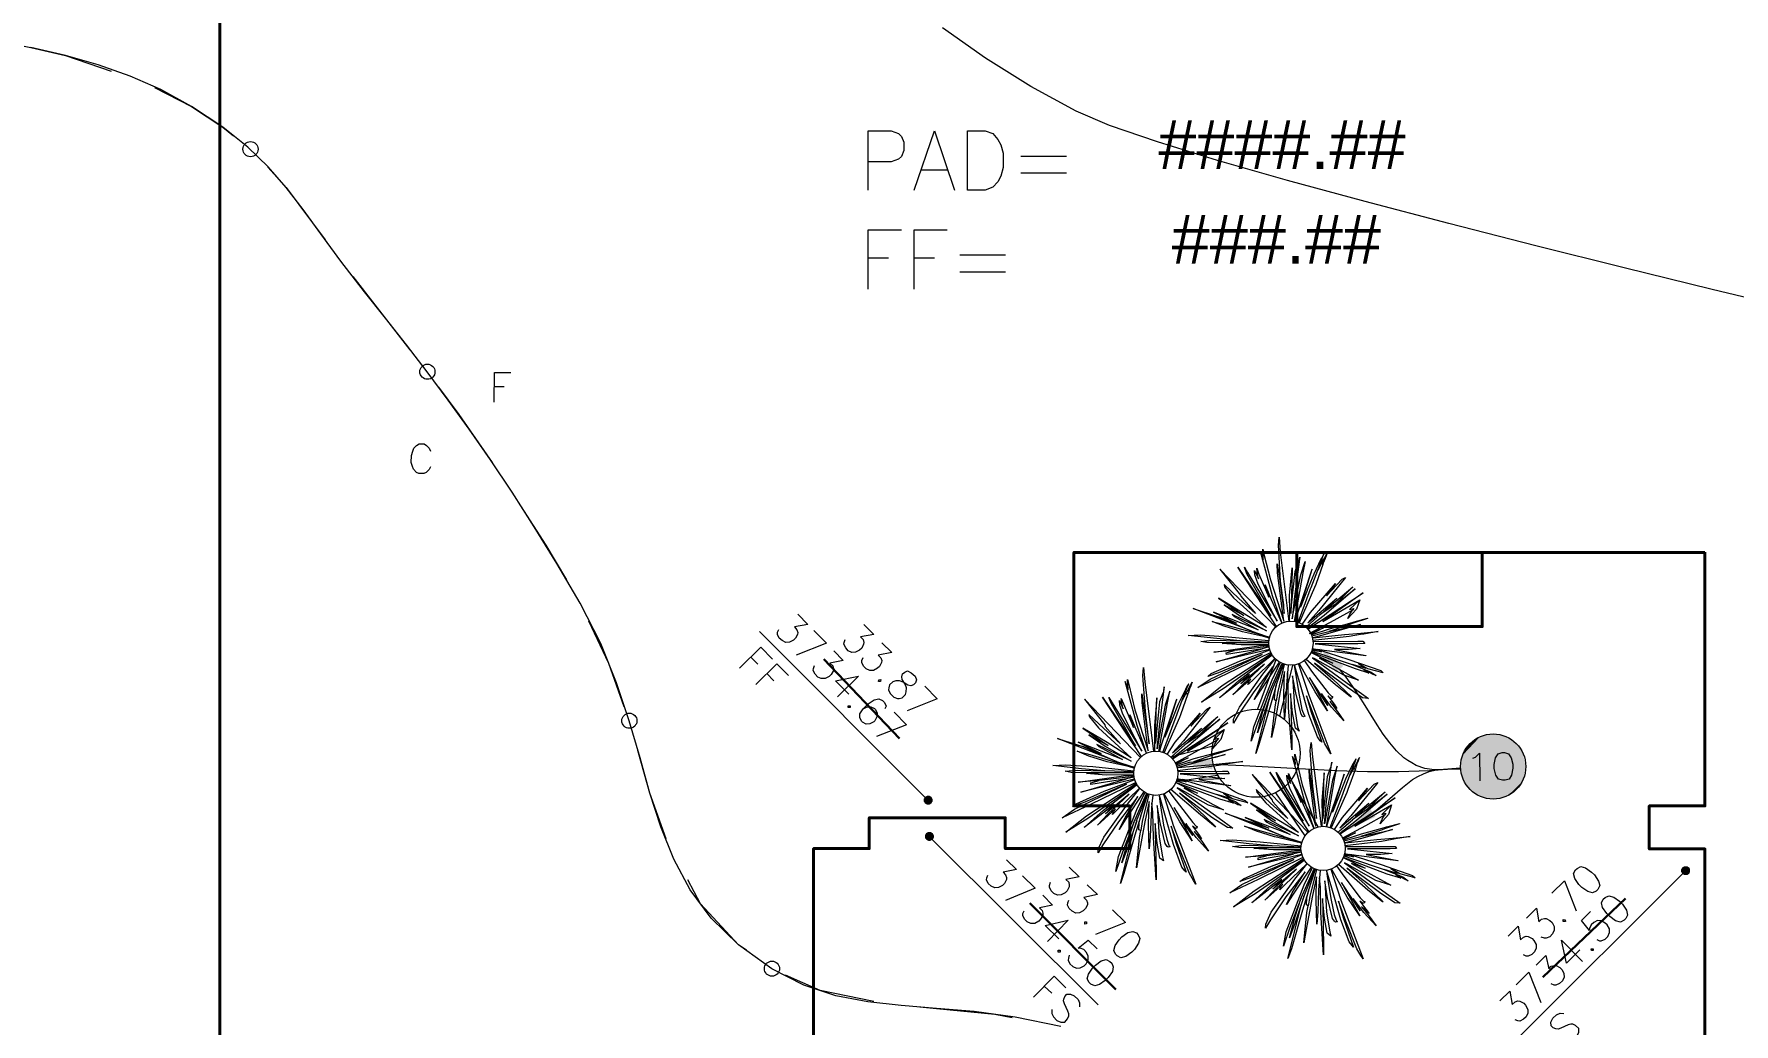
# Model space of a CAD drawing. Header units: millimetres. Extents: x -419 to 20046, y -14642 to 2638.
# Drawn here: x 5.226 to 9.807, y 13.44 to 16.109 of the extents above; entities that cross this region are included whole.
import ezdxf

# ---------------------------------------------------------------- set-up
doc = ezdxf.new("R2010")
doc.units = ezdxf.units.MM
for name, color, linetype in [('PDF11_----LN02', 7, 'Continuous'), ('PDF11_----LN03', 7, 'Continuous'), ('PDF11_----TX00', 7, 'Continuous'), ('PDF11_PRPN$PRPNBG', 7, 'Continuous'), ('PDF11_TEXT', 7, 'Continuous')]:
    doc.layers.add(name, color=color, linetype=linetype)
for name, color, linetype, true_color in [('PDF11_0', 7, 'Continuous', 0xb3b3b3), ('PDF11_EXTO$--C3-Surface-EXTO', 7, 'Continuous', 0xb3b3b3), ('PDF11_EXTO$EXLSTR', 7, 'Continuous', 0xb3b3b3)]:
    doc.layers.add(name, color=color, linetype=linetype, true_color=true_color)
doc.styles.add('PDF Arial', font='arial.ttf')

msp = doc.modelspace()

# ---------------------------------------------------------------- hatches: boundary and pattern name
at = {"layer": 'PDF11_0', "transparency": 33554559}
for points in [[(8.6899, 14.4553), (8.734, 14.387), (8.754, 14.4053)], [(8.3215, 14.1428), (8.4007, 14.1261), (8.4015, 14.1528)], [(7.6264, 14.052), (7.6231, 14.0461), (7.6356, 14.0428)], [(7.6356, 14.0428), (7.6231, 14.0461), (7.6231, 14.0403)], [(7.6356, 14.0428), (7.6231, 14.0403), (7.6264, 14.0345)], [(7.6356, 14.0428), (7.6323, 14.0553), (7.6264, 14.052)], [(7.6264, 14.0345), (7.6323, 14.0311), (7.6356, 14.0428)], [(7.6356, 14.0428), (7.6389, 14.0553), (7.6323, 14.0553)], [(7.6356, 14.0428), (7.6323, 14.0311), (7.6389, 14.0311)], [(7.6439, 14.052), (7.6389, 14.0553), (7.6356, 14.0428)], [(7.6356, 14.0428), (7.6473, 14.0461), (7.6439, 14.052)], [(7.6356, 14.0428), (7.6473, 14.0403), (7.6473, 14.0461)], [(7.6439, 14.0345), (7.6473, 14.0403), (7.6356, 14.0428)], [(7.6356, 14.0428), (7.6389, 14.0311), (7.6439, 14.0345)], [(8.7674, 13.9636), (8.8407, 13.9986), (8.8257, 14.0203)], [(7.6298, 13.9544), (7.6264, 13.9486), (7.6381, 13.9453)], [(7.6381, 13.9453), (7.6264, 13.9486), (7.6264, 13.9419)], [(7.6381, 13.9453), (7.6264, 13.9419), (7.6298, 13.9369)], [(7.6381, 13.9453), (7.6356, 13.9578), (7.6298, 13.9544)], [(7.6298, 13.9369), (7.6356, 13.9336), (7.6381, 13.9453)], [(7.6381, 13.9453), (7.6414, 13.9578), (7.6356, 13.9578)], [(7.6381, 13.9453), (7.6356, 13.9336), (7.6414, 13.9336)], [(7.6473, 13.9544), (7.6414, 13.9578), (7.6381, 13.9453)], [(7.6381, 13.9453), (7.6506, 13.9486), (7.6473, 13.9544)], [(7.6381, 13.9453), (7.6506, 13.9419), (7.6506, 13.9486)], [(7.6381, 13.9453), (7.6414, 13.9336), (7.6473, 13.9369)], [(7.6473, 13.9369), (7.6506, 13.9419), (7.6381, 13.9453)], [(9.6674, 13.8619), (9.6641, 13.8569), (9.6766, 13.8536)], [(9.6766, 13.8536), (9.6641, 13.8569), (9.6641, 13.8503)], [(9.6766, 13.8536), (9.6641, 13.8503), (9.6674, 13.8444)], [(9.6766, 13.8536), (9.6733, 13.8653), (9.6674, 13.8619)], [(9.6674, 13.8444), (9.6733, 13.8411), (9.6766, 13.8536)], [(9.6766, 13.8536), (9.6799, 13.8653), (9.6733, 13.8653)], [(9.6766, 13.8536), (9.6733, 13.8411), (9.6799, 13.8411)], [(9.6858, 13.8619), (9.6799, 13.8653), (9.6766, 13.8536)], [(9.6766, 13.8536), (9.6883, 13.8569), (9.6858, 13.8619)], [(9.6766, 13.8536), (9.6883, 13.8503), (9.6883, 13.8569)], [(9.6766, 13.8536), (9.6799, 13.8411), (9.6858, 13.8444)], [(9.6858, 13.8444), (9.6883, 13.8503), (9.6766, 13.8536)]]:
    msp.add_hatch(color=7, dxfattribs=at).paths.add_polyline_path(points)
at = {"layer": 'PDF11_0', "true_color": 0xffffff, "transparency": 33554559}
for points in [[(9.1424, 14.2203), (9.0691, 14.132), (9.1557, 14.222)], [(9.1557, 14.222), (9.0691, 14.132), (9.0716, 14.1128)], [(9.1424, 14.2203), (9.0699, 14.1461), (9.0691, 14.132)], [(9.1232, 14.2153), (9.0699, 14.1461), (9.1424, 14.2203)], [(9.1232, 14.2153), (9.0732, 14.162), (9.0699, 14.1461)], [(9.1557, 14.222), (9.0716, 14.1128), (9.1791, 14.2186)], [(9.1791, 14.2186), (9.0716, 14.1128), (9.0782, 14.0945)], [(9.1116, 14.2095), (9.0732, 14.162), (9.1232, 14.2153)], [(9.1116, 14.2095), (9.0799, 14.177), (9.0732, 14.162)], [(9.1791, 14.2186), (9.0782, 14.0945), (9.1991, 14.2111)], [(9.1991, 14.2111), (9.0782, 14.0945), (9.0857, 14.082)], [(9.1016, 14.202), (9.0799, 14.177), (9.1116, 14.2095)], [(9.1016, 14.202), (9.0907, 14.192), (9.0799, 14.177)], [(9.1991, 14.2111), (9.0857, 14.082), (9.2182, 14.197)], [(9.2182, 14.197), (9.0857, 14.082), (9.0991, 14.0678)], [(9.2182, 14.197), (9.0991, 14.0678), (9.2299, 14.1828)], [(9.2299, 14.1828), (9.0991, 14.0678), (9.1132, 14.0578)], [(9.2299, 14.1828), (9.1132, 14.0578), (9.2382, 14.167)], [(9.2382, 14.167), (9.1132, 14.0578), (9.1274, 14.0511)], [(9.2382, 14.167), (9.1274, 14.0511), (9.2449, 14.1353)], [(9.2449, 14.1353), (9.1274, 14.0511), (9.1466, 14.0461)], [(9.2449, 14.1353), (9.1466, 14.0461), (9.2407, 14.107)], [(9.2407, 14.107), (9.1466, 14.0461), (9.1674, 14.0461)], [(9.2407, 14.107), (9.1674, 14.0461), (9.2332, 14.0903)], [(9.2332, 14.0903), (9.1674, 14.0461), (9.1999, 14.057)], [(9.2332, 14.0903), (9.1999, 14.057), (9.2174, 14.0695)]]:
    msp.add_hatch(color=7, dxfattribs=at).paths.add_polyline_path(points)

# ---------------------------------------------------------------- linework, layer by layer
at = {"layer": 'PDF11_----LN02', "lineweight": 18}
for points in [[(5.1671, 16.0821), (5.2171, 16.0721), (5.3104, 16.0505), (5.4338, 16.0088)], [(5.5504, 15.9646), (5.6505, 15.9129), (5.7346, 15.8579), (5.763, 15.8338)], [(5.8555, 15.7496), (5.9055, 15.6946), (6.0105, 15.5537)], [(6.2397, 15.2571), (6.1447, 15.3787), (6.0863, 15.4546)], [(6.3155, 15.157), (6.3705, 15.0829), (6.4605, 14.9537)], [(6.5289, 14.8495), (6.6047, 14.7303), (6.6605, 14.637)], [(6.7197, 14.527), (6.7739, 14.4128), (6.8155, 14.2961)], [(6.9289, 13.9386), (6.8856, 14.062), (6.853, 14.177)], [(7.1456, 13.6386), (7.1239, 13.6536), (7.0222, 13.7636), (6.9872, 13.8286)], [(7.4889, 13.5002), (7.3439, 13.5302), (7.2506, 13.5719)], [(7.6131, 13.4861), (7.6573, 13.4819), (7.8148, 13.4661), (7.8615, 13.4577)]]:
    msp.add_lwpolyline(points, dxfattribs=at)
for centre in [(5.8092, 15.7983), (6.2859, 15.1983), (6.8301, 14.2574), (7.2143, 13.589)]:
    msp.add_circle(centre, 0.0204, dxfattribs=at)
at = {"layer": 'PDF11_----LN03', "lineweight": 30}
for points in [[(7.5581, 14.2095), (7.3539, 14.4237)], [(8.1407, 13.5327), (7.909, 13.7653)], [(9.5141, 13.7786), (9.2916, 13.5661)]]:
    msp.add_lwpolyline(points, dxfattribs=at)
at = {"layer": 'PDF11_----TX00', "lineweight": 20}
for points in [[(7.4739, 15.6879), (7.4739, 15.8479), (7.5356, 15.8479), (7.5556, 15.8404), (7.5631, 15.8321), (7.5698, 15.8171), (7.5698, 15.7946), (7.5631, 15.7788), (7.5556, 15.7713), (7.5356, 15.7638), (7.4739, 15.7638)], [(7.5973, 15.6879), (7.6523, 15.8479), (7.7064, 15.6879)], [(8.0081, 15.7788), (7.8848, 15.7788)], [(7.6864, 15.7413), (7.6173, 15.7413)], [(8.0081, 15.7338), (7.8848, 15.7338)], [(7.4739, 15.4212), (7.4739, 15.5812), (7.5631, 15.5812)], [(7.5973, 15.4212), (7.5973, 15.5812), (7.6864, 15.5812)], [(7.5281, 15.5046), (7.4739, 15.5046)], [(7.6523, 15.5046), (7.5973, 15.5046)], [(7.844, 15.5121), (7.7206, 15.5121)], [(7.844, 15.4671), (7.7206, 15.4671)], [(6.4655, 15.1162), (6.4664, 15.1962), (6.5105, 15.1962)], [(6.493, 15.1579), (6.4655, 15.1579)], [(6.2938, 14.942), (6.2905, 14.9345), (6.283, 14.927), (6.2763, 14.9237), (6.263, 14.9237), (6.2563, 14.927), (6.2488, 14.9354), (6.2455, 14.9429), (6.2422, 14.9537), (6.243, 14.9729), (6.2463, 14.9845), (6.2497, 14.992), (6.2563, 14.9995), (6.2638, 15.0037), (6.2772, 15.0037), (6.2838, 14.9995), (6.2905, 14.992), (6.2938, 14.9845)], [(7.2839, 14.5445), (7.3106, 14.517), (7.2747, 14.5103), (7.2814, 14.5028), (7.2839, 14.4953), (7.2831, 14.4903), (7.2781, 14.4803), (7.2722, 14.4745), (7.2614, 14.4695), (7.2514, 14.4687), (7.2414, 14.4737), (7.2339, 14.4803), (7.2297, 14.4903), (7.2297, 14.4962), (7.2331, 14.5037)], [(7.3273, 14.5003), (7.3614, 14.4662), (7.2797, 14.4345)], [(7.4623, 14.517), (7.4889, 14.4903), (7.4531, 14.4837), (7.4598, 14.4762), (7.4623, 14.4687), (7.4614, 14.4637), (7.4564, 14.4528), (7.4506, 14.4478), (7.4398, 14.442), (7.4298, 14.4412), (7.4198, 14.4462), (7.4131, 14.4537), (7.4081, 14.4637), (7.4089, 14.4687), (7.4114, 14.4762)], [(7.1272, 14.3995), (7.1839, 14.4553), (7.2156, 14.4237)], [(7.3806, 14.4462), (7.4064, 14.4195), (7.3706, 14.4128), (7.3781, 14.4053), (7.3798, 14.3978), (7.3798, 14.3928), (7.3739, 14.382), (7.3681, 14.377), (7.3581, 14.3711), (7.3473, 14.3711), (7.3381, 14.3753), (7.3306, 14.3828), (7.3256, 14.3928), (7.3264, 14.3978), (7.3289, 14.4062)], [(7.5106, 14.4678), (7.5373, 14.4412), (7.5006, 14.4345), (7.5081, 14.427), (7.5106, 14.4195), (7.5098, 14.4145), (7.5039, 14.4037), (7.4989, 14.3987), (7.4881, 14.3928), (7.4781, 14.3928), (7.4681, 14.397), (7.4606, 14.4045), (7.4564, 14.4145), (7.4564, 14.4195), (7.4598, 14.4278)], [(7.1764, 14.4095), (7.1572, 14.4287)], [(7.1706, 14.3553), (7.2272, 14.4112), (7.2589, 14.3795)], [(7.2197, 14.3653), (7.2006, 14.3845)], [(7.4214, 14.3286), (7.3856, 14.3653), (7.4473, 14.3778), (7.3906, 14.322)], [(7.6264, 14.3503), (7.6598, 14.3161), (7.5789, 14.2845)], [(7.4598, 14.2895), (7.4739, 14.3028), (7.4898, 14.3136), (7.5023, 14.3161), (7.5123, 14.312), (7.5173, 14.307), (7.5223, 14.297), (7.5189, 14.2895)], [(7.5439, 14.2803), (7.5773, 14.2461), (7.4964, 14.2145)], [(7.8465, 13.8828), (7.8731, 13.8561), (7.8373, 13.8494), (7.844, 13.8419), (7.8465, 13.8344), (7.8465, 13.8294), (7.8406, 13.8186), (7.8356, 13.8136), (7.8248, 13.8078), (7.8148, 13.8069), (7.8048, 13.8111), (7.7973, 13.8186), (7.7923, 13.8286), (7.7931, 13.8336), (7.7956, 13.8411)], [(7.8898, 13.8394), (7.924, 13.8061), (7.844, 13.7728)], [(8.0156, 13.8628), (8.0423, 13.8369), (8.0065, 13.8294), (8.014, 13.8219), (8.0156, 13.8144), (8.0156, 13.8094), (8.0098, 13.7986), (8.0048, 13.7936), (7.994, 13.7878), (7.984, 13.7869), (7.974, 13.7919), (7.9665, 13.7986), (7.9623, 13.8086), (7.9623, 13.8136), (7.9648, 13.8219)], [(8.064, 13.8153), (8.0915, 13.7886), (8.0548, 13.7811), (8.0623, 13.7736), (8.0648, 13.7661), (8.0648, 13.7611), (8.059, 13.7511), (8.0531, 13.7453), (8.0431, 13.7394), (8.0331, 13.7386), (8.0231, 13.7436), (8.0156, 13.7511), (8.0106, 13.7603), (8.0115, 13.7661), (8.014, 13.7736)], [(9.3157, 13.7928), (9.3499, 13.8261), (9.3816, 13.7453)], [(7.944, 13.7869), (7.9706, 13.7603), (7.9348, 13.7528), (7.9423, 13.7461), (7.944, 13.7386), (7.944, 13.7328), (7.9381, 13.7228), (7.9331, 13.7169), (7.9223, 13.7111), (7.9123, 13.7111), (7.9023, 13.7153), (7.8948, 13.7228), (7.8906, 13.7328), (7.8906, 13.7378), (7.894, 13.7453)], [(8.1323, 13.7478), (8.1673, 13.7136), (8.0865, 13.6811)], [(9.2474, 13.7253), (9.2741, 13.7519), (9.2807, 13.7153), (9.2882, 13.7228), (9.2957, 13.7244), (9.3007, 13.7244), (9.3107, 13.7186), (9.3166, 13.7136), (9.3224, 13.7028), (9.3224, 13.6928), (9.3174, 13.6828), (9.3107, 13.6753), (9.3007, 13.6711), (9.2957, 13.6711), (9.2874, 13.6744)], [(9.4366, 13.6678), (9.4441, 13.6644), (9.4491, 13.6644), (9.4591, 13.6686), (9.4666, 13.6761), (9.4708, 13.6861), (9.4708, 13.6961), (9.4649, 13.7069), (9.4599, 13.7119), (9.4491, 13.7178), (9.4391, 13.7186), (9.4291, 13.7136), (9.4216, 13.7069), (9.4174, 13.6969), (9.4174, 13.6919), (9.3958, 13.7186), (9.4199, 13.7428)], [(7.9873, 13.6694), (7.9506, 13.7053), (8.0123, 13.7194), (7.9565, 13.6619)], [(9.1982, 13.6769), (9.2249, 13.7036), (9.2316, 13.6669), (9.2391, 13.6744), (9.2466, 13.6769), (9.2516, 13.6761), (9.2624, 13.6703), (9.2674, 13.6653), (9.2732, 13.6544), (9.2732, 13.6444), (9.2691, 13.6344), (9.2616, 13.6269), (9.2516, 13.6228), (9.2466, 13.6228), (9.2391, 13.6261)], [(8.0156, 13.6253), (8.0131, 13.6169), (8.0123, 13.6119), (8.0173, 13.6019), (8.0248, 13.5953), (8.0348, 13.5903), (8.0448, 13.5911), (8.0556, 13.5969), (8.0606, 13.6019), (8.0665, 13.6128), (8.0665, 13.6228), (8.0623, 13.6328), (8.0548, 13.6403), (8.0448, 13.6444), (8.0398, 13.6444), (8.0665, 13.6661), (8.0906, 13.6428)], [(9.3916, 13.6394), (9.3549, 13.6036), (9.3416, 13.6661), (9.3983, 13.6086)], [(9.2732, 13.5986), (9.2999, 13.6244), (9.3074, 13.5886), (9.3141, 13.5961), (9.3216, 13.5978), (9.3274, 13.5978), (9.3374, 13.5919), (9.3432, 13.5861), (9.3482, 13.5761), (9.3491, 13.5661), (9.3441, 13.5561), (9.3366, 13.5486), (9.3266, 13.5444), (9.3216, 13.5444), (9.3141, 13.5478)], [(7.919, 13.5119), (7.9748, 13.5686), (8.0065, 13.5377)], [(9.2199, 13.5453), (9.2541, 13.5794), (9.2857, 13.4977)], [(7.9681, 13.5227), (7.9481, 13.5419)], [(7.9681, 13.4794), (7.9681, 13.4686), (7.9731, 13.4594), (7.9823, 13.4494), (7.9923, 13.4452), (8.0031, 13.4452), (8.0106, 13.4536), (8.014, 13.4619), (8.014, 13.4669), (8.0115, 13.4744), (8.0023, 13.4944), (7.9998, 13.5019), (8.0006, 13.5069), (8.0031, 13.5144), (8.009, 13.5202), (8.019, 13.5202), (8.029, 13.5161), (8.039, 13.5061), (8.0431, 13.4969), (8.0431, 13.4861)], [(9.1757, 13.5019), (9.2024, 13.5286), (9.2091, 13.4927), (9.2166, 13.4994), (9.2241, 13.5019), (9.2291, 13.5011), (9.2399, 13.4961), (9.2449, 13.4902), (9.2507, 13.4794), (9.2507, 13.4694), (9.2466, 13.4594), (9.2391, 13.4527), (9.2291, 13.4477), (9.2241, 13.4486), (9.2166, 13.4511)], [(9.3541, 13.3944), (9.3641, 13.3936), (9.3741, 13.3986), (9.3841, 13.4077), (9.3883, 13.4177), (9.3883, 13.4277), (9.3799, 13.4361), (9.3724, 13.4394), (9.3674, 13.4394), (9.3599, 13.4377), (9.3399, 13.4286), (9.3324, 13.4261), (9.3266, 13.4269), (9.3191, 13.4294), (9.3141, 13.4352), (9.3132, 13.4452), (9.3182, 13.4552), (9.3282, 13.4644), (9.3382, 13.4694), (9.3482, 13.4686)]]:
    msp.add_lwpolyline(points, dxfattribs=at)
for points in [[(7.7415, 15.8479), (7.789, 15.8479), (7.8098, 15.8404), (7.8231, 15.8246), (7.8306, 15.8096), (7.8373, 15.7871), (7.8373, 15.7488), (7.8306, 15.7254), (7.8231, 15.7104), (7.8098, 15.6954), (7.789, 15.6879), (7.7415, 15.6879)], [(7.5898, 14.387), (7.5998, 14.3778), (7.6039, 14.3678), (7.6014, 14.3595), (7.5956, 14.3545), (7.5881, 14.3511), (7.5806, 14.3536), (7.5681, 14.3611), (7.5581, 14.3653), (7.5481, 14.3653), (7.5398, 14.362), (7.5314, 14.3545), (7.5289, 14.3461), (7.5281, 14.3411), (7.5331, 14.3311), (7.5423, 14.3211), (7.5523, 14.317), (7.5573, 14.317), (7.5656, 14.3195), (7.5739, 14.3278), (7.5764, 14.3353), (7.5773, 14.3461), (7.5731, 14.3561), (7.5656, 14.3686), (7.5639, 14.3762), (7.5664, 14.3837), (7.5723, 14.3887), (7.5798, 14.392)], [(7.5073, 14.3686), (7.5064, 14.3628), (7.5014, 14.3628), (7.5023, 14.3678)], [(7.4248, 14.2978), (7.4248, 14.2928), (7.4198, 14.2928), (7.4198, 14.2978)], [(7.4706, 14.2945), (7.4806, 14.2953), (7.4906, 14.2903), (7.4931, 14.2878), (7.4981, 14.2778), (7.4973, 14.2678), (7.4914, 14.257), (7.4889, 14.2545), (7.4781, 14.2495), (7.4681, 14.2486), (7.4581, 14.2536), (7.4556, 14.2561), (7.4514, 14.2661), (7.4514, 14.2761), (7.4598, 14.2895)], [(9.3791, 13.8553), (9.3841, 13.8594), (9.3941, 13.8644), (9.4066, 13.8611), (9.4224, 13.8494), (9.4308, 13.8419), (9.4416, 13.8253), (9.4449, 13.8128), (9.4399, 13.8028), (9.4349, 13.7978), (9.4249, 13.7936), (9.4124, 13.7969), (9.3966, 13.8078), (9.3883, 13.8161), (9.3774, 13.8319), (9.3741, 13.8453)], [(9.4541, 13.7761), (9.4591, 13.7811), (9.4691, 13.7853), (9.4824, 13.7819), (9.4983, 13.7711), (9.5058, 13.7628), (9.5166, 13.7469), (9.5199, 13.7336), (9.5149, 13.7244), (9.5108, 13.7194), (9.5008, 13.7144), (9.4874, 13.7178), (9.4716, 13.7294), (9.4641, 13.7378), (9.4524, 13.7536), (9.4499, 13.7661)], [(8.0623, 13.7153), (8.0623, 13.7103), (8.0573, 13.7094), (8.0573, 13.7153)], [(9.3466, 13.7219), (9.3516, 13.7211), (9.3524, 13.7161), (9.3466, 13.7161)], [(8.1965, 13.6853), (8.2015, 13.6803), (8.2057, 13.6703), (8.2023, 13.6578), (8.1915, 13.6411), (8.184, 13.6336), (8.1682, 13.6219), (8.1548, 13.6186), (8.1448, 13.6236), (8.1398, 13.6278), (8.1357, 13.6378), (8.139, 13.6511), (8.1498, 13.6669), (8.1573, 13.6753), (8.1732, 13.6861), (8.1865, 13.6894)], [(7.9906, 13.6386), (7.9906, 13.6336), (7.9856, 13.6336), (7.9856, 13.6386)], [(8.1248, 13.6086), (8.1298, 13.6036), (8.134, 13.5936), (8.1315, 13.5811), (8.1206, 13.5653), (8.1123, 13.5569), (8.0965, 13.5461), (8.084, 13.5428), (8.074, 13.5469), (8.069, 13.5519), (8.064, 13.5619), (8.0673, 13.5744), (8.0781, 13.5903), (8.0865, 13.5986), (8.1015, 13.6103), (8.1148, 13.6136)], [(9.4216, 13.6428), (9.4274, 13.6428), (9.4274, 13.6378), (9.4224, 13.6378)]]:
    msp.add_lwpolyline(points, close=True, dxfattribs=at)
at = {"layer": 'PDF11_0', "lineweight": 18}
for points in [[(9.9766, 15.3654), (9.7474, 15.4204), (9.5108, 15.4787), (9.2724, 15.5379), (9.0382, 15.5979), (8.8124, 15.6571), (8.6032, 15.7138), (8.4148, 15.7679), (8.2532, 15.8179), (8.124, 15.8621), (8.034, 15.9004), (7.9115, 15.9671), (7.7898, 16.0438), (7.6739, 16.1255)], [(7.9923, 13.4327), (7.8698, 13.4586), (7.759, 13.4736), (7.6573, 13.4819), (7.5623, 13.4894), (7.4731, 13.4994), (7.3864, 13.5161), (7.3006, 13.5444), (7.2139, 13.5886), (7.1239, 13.6536), (7.0506, 13.7253), (6.9939, 13.8019), (6.9497, 13.8844), (6.9147, 13.9711), (6.8856, 14.062), (6.8589, 14.1578), (6.8297, 14.257), (6.7955, 14.3595), (6.753, 14.4653), (6.6972, 14.5745), (6.6347, 14.6812), (6.5739, 14.7803), (6.5147, 14.8737), (6.4563, 14.9612), (6.3988, 15.0437), (6.3422, 15.122), (6.2855, 15.1979), (6.2297, 15.2712), (6.173, 15.3429), (6.1163, 15.4137), (6.0522, 15.4962), (5.9988, 15.5696), (5.9513, 15.6354), (5.9055, 15.6946), (5.8571, 15.7504), (5.8021, 15.8038), (5.7346, 15.8579), (5.6505, 15.9129), (5.5679, 15.9588), (5.4846, 15.9954), (5.3988, 16.0254), (5.3104, 16.0505), (5.2171, 16.0721)]]:
    msp.add_lwpolyline(points, dxfattribs=at)
at = {"layer": 'PDF11_0', "color": 7, "lineweight": 20}
for points in [[(7.1806, 14.4978), (7.6356, 14.0428)], [(9.0691, 14.1295), (9.0132, 14.1253), (8.9991, 14.1253), (8.9857, 14.127), (8.9732, 14.1286), (8.9499, 14.137), (8.9382, 14.1436), (8.9274, 14.1503), (8.9174, 14.1578), (8.8974, 14.1761), (8.879, 14.1978), (8.8615, 14.2211), (8.8449, 14.2461), (8.8124, 14.2986), (8.7957, 14.3253), (8.779, 14.3503), (8.7615, 14.3745), (8.744, 14.3962)], [(9.1032, 14.1561), (9.1099, 14.1595), (9.1207, 14.1703), (9.1216, 14.0953)], [(9.0691, 14.1286), (8.9857, 14.1228), (8.9024, 14.1195), (8.819, 14.1195), (8.7357, 14.122), (8.5682, 14.1311), (8.4848, 14.1361), (8.4015, 14.1395)], [(8.8332, 14.0095), (8.8465, 14.0195), (8.8865, 14.0545), (8.9132, 14.077), (8.9265, 14.0886), (8.9407, 14.0986), (8.9549, 14.107), (8.9699, 14.1145), (8.9849, 14.1203), (9.0007, 14.1245), (9.0174, 14.1261), (9.0349, 14.127), (9.0691, 14.1278)], [(8.0931, 13.4911), (7.6381, 13.9453)], [(9.2216, 13.3986), (9.6766, 13.8536)]]:
    msp.add_lwpolyline(points, dxfattribs=at)
msp.add_lwpolyline([(9.1816, 14.172), (9.1882, 14.172), (9.1991, 14.1686), (9.2066, 14.1578), (9.2107, 14.1403), (9.2107, 14.1295), (9.2074, 14.1111), (9.2007, 14.1003), (9.1899, 14.097), (9.1824, 14.097), (9.1716, 14.1003), (9.1649, 14.1103), (9.1607, 14.1286), (9.1607, 14.1395), (9.1641, 14.157), (9.1707, 14.1678)], close=True, dxfattribs=at)
at = {"layer": 'PDF11_0', "color": 7, "lineweight": 0, "true_color": 0xffffff}
msp.add_lwpolyline([(9.2174, 14.0695), (9.1999, 14.057)], dxfattribs=at)
at = {"layer": 'PDF11_0', "color": 7, "lineweight": 20}
msp.add_circle((9.1578, 14.134), 0.0879, dxfattribs=at)
at = {"layer": 'PDF11_EXTO$--C3-Surface-EXTO', "lineweight": 18}
for points in [[(9.9766, 15.3654), (9.7474, 15.4204), (9.5108, 15.4787), (9.2724, 15.5379), (9.0382, 15.5979), (8.8124, 15.6571), (8.6032, 15.7138), (8.4148, 15.7679), (8.2532, 15.8179), (8.124, 15.8621), (8.034, 15.9004), (7.9115, 15.9671), (7.7898, 16.0438), (7.6739, 16.1255)], [(7.9923, 13.4327), (7.8698, 13.4586), (7.759, 13.4736), (7.6573, 13.4819), (7.5623, 13.4894), (7.4731, 13.4994), (7.3864, 13.5161), (7.3006, 13.5444), (7.2139, 13.5886), (7.1239, 13.6536), (7.0506, 13.7253), (6.9939, 13.8019), (6.9497, 13.8844), (6.9147, 13.9711), (6.8856, 14.062), (6.8589, 14.1578), (6.8297, 14.257), (6.7955, 14.3595), (6.753, 14.4653), (6.6972, 14.5745), (6.6347, 14.6812), (6.5739, 14.7803), (6.5147, 14.8737), (6.4563, 14.9612), (6.3988, 15.0437), (6.3422, 15.122), (6.2855, 15.1979), (6.2297, 15.2712), (6.173, 15.3429), (6.1163, 15.4137), (6.0522, 15.4962), (5.9988, 15.5696), (5.9513, 15.6354), (5.9055, 15.6946), (5.8571, 15.7504), (5.8021, 15.8038), (5.7346, 15.8579), (5.6505, 15.9129), (5.5679, 15.9588), (5.4846, 15.9954), (5.3988, 16.0254), (5.3104, 16.0505), (5.2171, 16.0721)]]:
    msp.add_lwpolyline(points, dxfattribs=at)
at = {"layer": 'PDF11_EXTO$EXLSTR', "lineweight": 18}
for points in [[(8.589, 14.5203), (8.584, 14.5345), (8.5632, 14.5945), (8.5307, 14.7137), (8.5382, 14.692), (8.5373, 14.7195), (8.5398, 14.7062), (8.5574, 14.637), (8.5932, 14.5262), (8.5765, 14.6562), (8.5757, 14.6803), (8.5799, 14.6545), (8.5949, 14.5462), (8.5932, 14.5703), (8.5849, 14.6337), (8.579, 14.7303), (8.5807, 14.752), (8.584, 14.712), (8.6074, 14.5253)], [(8.6324, 14.522), (8.6657, 14.6128), (8.6674, 14.617), (8.6849, 14.6637), (8.6965, 14.6928), (8.699, 14.7003), (8.7015, 14.707), (8.6974, 14.6995), (8.6932, 14.6928), (8.674, 14.6528), (8.6565, 14.6095), (8.6565, 14.6087), (8.6382, 14.5637), (8.6415, 14.5737), (8.6699, 14.6662), (8.6682, 14.6628), (8.6265, 14.537), (8.6232, 14.5245)], [(8.709, 14.7078), (8.7057, 14.7012), (8.7015, 14.6937), (8.6849, 14.6637)], [(8.7099, 14.7078), (8.7074, 14.702), (8.7099, 14.7078), (8.7107, 14.712), (8.7057, 14.7012)], [(8.7099, 14.7095), (8.7107, 14.712), (8.7107, 14.7095)], [(8.5724, 14.5095), (8.4215, 14.6662), (8.4765, 14.5962), (8.4773, 14.5928), (8.5173, 14.5462), (8.4723, 14.587), (8.4332, 14.6245), (8.434, 14.6187), (8.4582, 14.5887), (8.5465, 14.5087), (8.4823, 14.5487), (8.4173, 14.5878), (8.4857, 14.5412), (8.4607, 14.5545), (8.4332, 14.5695), (8.4765, 14.5395), (8.5465, 14.4995), (8.4807, 14.5312), (8.4548, 14.5437), (8.4598, 14.5387), (8.524, 14.5028), (8.404, 14.5503), (8.4665, 14.5203), (8.4173, 14.5378)], [(8.574, 14.5112), (8.4698, 14.6712), (8.559, 14.5403), (8.494, 14.6537), (8.4873, 14.6712), (8.4957, 14.657), (8.5757, 14.5262), (8.5574, 14.5603), (8.5248, 14.6253), (8.5157, 14.6503), (8.5148, 14.6628), (8.5257, 14.6403), (8.5223, 14.652), (8.5207, 14.6687), (8.5265, 14.6528), (8.5532, 14.5903), (8.5432, 14.6237), (8.5599, 14.5845), (8.5882, 14.5203)], [(8.609, 14.5253), (8.6099, 14.5537), (8.609, 14.5953), (8.6165, 14.6695), (8.6149, 14.6278), (8.6124, 14.5462), (8.614, 14.5687), (8.624, 14.6595), (8.6324, 14.6828), (8.6332, 14.6853), (8.634, 14.6862), (8.6365, 14.6987), (8.6349, 14.687), (8.6349, 14.6862), (8.6315, 14.6587), (8.6224, 14.592), (8.6165, 14.532), (8.6207, 14.5553), (8.639, 14.6503), (8.6507, 14.687), (8.6449, 14.6562), (8.6215, 14.5245)], [(8.7074, 14.702), (8.7049, 14.6945), (8.6999, 14.682), (8.6965, 14.6803), (8.6999, 14.6812), (8.6799, 14.6245), (8.6765, 14.617), (8.6349, 14.5212)], [(8.6432, 14.517), (8.6657, 14.5495), (8.7332, 14.6278), (8.7082, 14.5937), (8.7507, 14.6387), (8.7599, 14.6437), (8.6882, 14.5545), (8.6582, 14.5212), (8.7365, 14.5878), (8.7049, 14.5553), (8.7799, 14.6187), (8.7307, 14.5695), (8.7857, 14.6128), (8.7024, 14.5412), (8.6565, 14.5062)], [(8.6582, 14.5045), (8.8074, 14.602), (8.699, 14.5253), (8.7982, 14.5837), (8.7707, 14.557), (8.7824, 14.5603), (8.779, 14.5553)], [(8.7982, 14.5837), (8.789, 14.5578), (8.7665, 14.5328), (8.7715, 14.5445), (8.779, 14.5553), (8.7282, 14.5278), (8.6632, 14.4928), (8.7007, 14.5078), (8.6665, 14.4903)], [(8.7307, 14.5695), (8.6915, 14.5437)], [(8.5073, 14.4987), (8.349, 14.5603), (8.4173, 14.5378), (8.5073, 14.4987), (8.5457, 14.4853), (8.5557, 14.4828)], [(8.5549, 14.4803), (8.539, 14.4845), (8.4907, 14.4953), (8.4823, 14.497), (8.4332, 14.512), (8.4007, 14.5253), (8.4298, 14.5178), (8.499, 14.4987), (8.5457, 14.4853)], [(8.6532, 14.5095), (8.6565, 14.5128), (8.6915, 14.5437), (8.7007, 14.5512), (8.7049, 14.5553)], [(8.6674, 14.4887), (8.7165, 14.5053), (8.7715, 14.5203), (8.7832, 14.5237), (8.819, 14.5337), (8.819, 14.5328), (8.7807, 14.5203), (8.769, 14.5162), (8.7149, 14.4978), (8.7649, 14.5087), (8.774, 14.5112), (8.7999, 14.517), (8.7732, 14.5095), (8.764, 14.507), (8.7174, 14.4937), (8.6724, 14.4812), (8.7574, 14.4895), (8.7574, 14.4887), (8.7582, 14.4895), (8.8007, 14.4937), (8.8099, 14.4945), (8.8282, 14.4962), (8.8282, 14.4953), (8.829, 14.4962), (8.8482, 14.4978), (8.809, 14.4912), (8.7999, 14.4895), (8.7699, 14.4845), (8.6715, 14.4737)], [(8.5532, 14.4695), (8.4757, 14.4728), (8.4132, 14.4787), (8.3357, 14.487), (8.3682, 14.4887), (8.444, 14.4837), (8.5532, 14.4737)], [(8.669, 14.4862), (8.704, 14.4953), (8.7149, 14.4978)], [(8.6724, 14.4812), (8.6707, 14.4803)], [(8.5582, 14.4412), (8.4382, 14.3828), (8.3615, 14.347), (8.3948, 14.3695), (8.5348, 14.4362), (8.4173, 14.3862), (8.389, 14.377), (8.3982, 14.3845), (8.474, 14.4178), (8.5557, 14.4487)], [(8.5532, 14.467), (8.4615, 14.4678), (8.3857, 14.4687), (8.3698, 14.4712), (8.4007, 14.4745), (8.4757, 14.4728)], [(8.5615, 14.4353), (8.4298, 14.3436), (8.3715, 14.3078), (8.4273, 14.352), (8.5599, 14.4387)], [(8.5532, 14.4578), (8.4607, 14.447), (8.4048, 14.442), (8.5265, 14.4595), (8.5532, 14.4612)], [(8.5549, 14.4495), (8.4115, 14.4162), (8.5348, 14.4512)], [(8.569, 14.4253), (8.5107, 14.3678), (8.4998, 14.3578), (8.4965, 14.3553), (8.499, 14.362), (8.5048, 14.3695), (8.4565, 14.327), (8.4823, 14.3545), (8.5415, 14.4103), (8.4773, 14.357), (8.5015, 14.382), (8.4207, 14.3195), (8.4723, 14.3661), (8.5515, 14.427), (8.5615, 14.4345)], [(8.5532, 14.462), (8.479, 14.462), (8.4273, 14.4653), (8.4615, 14.4678)], [(8.554, 14.4562), (8.5348, 14.4512), (8.439, 14.4362), (8.4382, 14.4403), (8.4607, 14.447)], [(8.6674, 14.4412), (8.7257, 14.4128), (8.6899, 14.4262), (8.7674, 14.3828), (8.7949, 14.367), (8.7557, 14.3803), (8.6774, 14.4245), (8.6707, 14.427), (8.784, 14.3445), (8.8215, 14.3178), (8.8057, 14.3195), (8.7649, 14.347), (8.6765, 14.4128), (8.7257, 14.3695), (8.7757, 14.322), (8.7732, 14.322), (8.7332, 14.3545), (8.654, 14.4228)], [(8.6724, 14.4712), (8.7932, 14.472), (8.7974, 14.472), (8.8065, 14.472), (8.8115, 14.4653), (8.7932, 14.4645), (8.7907, 14.4645), (8.6782, 14.4645), (8.6982, 14.4628), (8.799, 14.452), (8.7682, 14.4495), (8.7299, 14.4495), (8.8149, 14.4337), (8.8149, 14.4328), (8.7024, 14.447), (8.6849, 14.4495), (8.769, 14.4228), (8.8549, 14.3928), (8.8615, 14.387), (8.8199, 14.397), (8.7949, 14.412), (8.8149, 14.3987), (8.8099, 14.4003), (8.7774, 14.4087), (8.8274, 14.3895), (8.8424, 14.3795), (8.834, 14.382), (8.809, 14.3953), (8.8224, 14.3853), (8.7865, 14.397), (8.6674, 14.442)], [(8.6699, 14.4503), (8.6949, 14.4428), (8.6682, 14.447)], [(8.669, 14.4453), (8.6899, 14.4387), (8.7774, 14.4087)], [(8.6707, 14.452), (8.6849, 14.4495)], [(8.224, 14.1703), (8.219, 14.1836), (8.1982, 14.2445), (8.1657, 14.3636), (8.174, 14.342), (8.1723, 14.3686), (8.1757, 14.3553), (8.1923, 14.287), (8.2282, 14.1761), (8.2115, 14.3061), (8.2107, 14.3303), (8.2148, 14.3036), (8.2307, 14.1953), (8.2282, 14.2195), (8.2207, 14.2828), (8.214, 14.3795), (8.2157, 14.4012), (8.219, 14.362), (8.2423, 14.1745)], [(8.5807, 14.4153), (8.5332, 14.3436), (8.514, 14.3145), (8.5307, 14.3461), (8.564, 14.4028), (8.5132, 14.3353), (8.4707, 14.2728), (8.4582, 14.2511), (8.4582, 14.262), (8.474, 14.2936), (8.5373, 14.3828), (8.5699, 14.4245)], [(8.5949, 14.4087), (8.5774, 14.3361), (8.5732, 14.3111), (8.5682, 14.3136), (8.569, 14.332), (8.5732, 14.352), (8.5574, 14.2995), (8.5273, 14.1961), (8.5182, 14.1695), (8.554, 14.3128), (8.5615, 14.3386), (8.5365, 14.2636), (8.5223, 14.2245), (8.5373, 14.282), (8.554, 14.3336), (8.5232, 14.2528), (8.5057, 14.202), (8.5132, 14.2411), (8.5624, 14.3678), (8.584, 14.4137)], [(8.5724, 14.422), (8.5223, 14.2886)], [(8.554, 14.3336), (8.5882, 14.4112)], [(8.6215, 14.407), (8.624, 14.3903), (8.6349, 14.3261), (8.6424, 14.2878), (8.6482, 14.272), (8.6507, 14.2695), (8.6515, 14.2695), (8.6465, 14.2678), (8.6432, 14.2695), (8.639, 14.2778), (8.6257, 14.3328), (8.6174, 14.3787), (8.6224, 14.2936), (8.6307, 14.2411), (8.6349, 14.2295), (8.6249, 14.2378), (8.6174, 14.2786), (8.6115, 14.3311), (8.6124, 14.3053), (8.6149, 14.2028), (8.6149, 14.1786), (8.6065, 14.2928), (8.6057, 14.362), (8.6032, 14.3862), (8.6007, 14.3536), (8.5982, 14.2961), (8.5957, 14.2628), (8.594, 14.327), (8.5957, 14.3903), (8.584, 14.3353), (8.5682, 14.2478), (8.5607, 14.212), (8.5699, 14.2936), (8.5732, 14.3111)], [(8.5615, 14.3378), (8.5915, 14.4103)], [(8.5732, 14.352), (8.5924, 14.4095)], [(8.5824, 14.2695), (8.6182, 14.4062)], [(8.6057, 14.4062), (8.6032, 14.3862)], [(8.6332, 14.4095), (8.6607, 14.3261), (8.7207, 14.1678), (8.7149, 14.177), (8.704, 14.1953), (8.6749, 14.2695), (8.6549, 14.3245), (8.6674, 14.2803), (8.6957, 14.1995), (8.6915, 14.2036), (8.684, 14.2136), (8.6607, 14.2745), (8.6365, 14.3595), (8.6224, 14.407)], [(8.649, 14.4187), (8.6682, 14.3912), (8.7132, 14.3328), (8.7224, 14.3236), (8.7249, 14.3228), (8.7249, 14.3211), (8.7224, 14.3178), (8.7199, 14.3178), (8.7124, 14.3245), (8.729, 14.302), (8.7365, 14.2903), (8.7174, 14.3095), (8.7374, 14.2828), (8.7557, 14.257), (8.7224, 14.2936), (8.6949, 14.3311), (8.7124, 14.2986), (8.6624, 14.3736), (8.6824, 14.3378), (8.7115, 14.2845), (8.6782, 14.3353), (8.6357, 14.4112)], [(8.2565, 14.1745), (8.2798, 14.3053), (8.2865, 14.337), (8.274, 14.2995), (8.2557, 14.2045), (8.2523, 14.182), (8.2582, 14.2411), (8.2665, 14.3078), (8.2707, 14.3353), (8.2707, 14.3361), (8.2715, 14.3486), (8.269, 14.3361), (8.269, 14.3353), (8.2673, 14.332), (8.259, 14.3086), (8.2498, 14.2186), (8.2482, 14.1961), (8.2498, 14.2778), (8.2515, 14.3195), (8.2448, 14.2445), (8.2448, 14.1753)], [(8.2673, 14.172), (8.3007, 14.262), (8.3023, 14.2661), (8.3198, 14.3128), (8.3315, 14.3428), (8.334, 14.3495), (8.3373, 14.3561), (8.3365, 14.3561), (8.3323, 14.3495), (8.3282, 14.342), (8.309, 14.302), (8.2915, 14.2586), (8.2732, 14.2128), (8.2765, 14.2228), (8.3057, 14.3153), (8.3032, 14.3128), (8.2615, 14.1861), (8.2582, 14.1745)], [(8.3432, 14.3511), (8.3398, 14.3436), (8.3357, 14.3311), (8.3315, 14.3303), (8.3348, 14.3303), (8.3148, 14.2736), (8.3123, 14.2661), (8.2707, 14.1703)], [(8.344, 14.357), (8.3407, 14.3511), (8.3365, 14.3436), (8.3198, 14.3128)], [(8.3448, 14.357), (8.3432, 14.3511), (8.3448, 14.357), (8.3465, 14.3611), (8.3407, 14.3511)], [(8.3448, 14.3595), (8.3465, 14.3611), (8.3457, 14.3595)], [(8.2073, 14.1586), (8.0565, 14.3153), (8.1115, 14.2461), (8.1123, 14.242), (8.1532, 14.1953), (8.1073, 14.237), (8.0681, 14.2745), (8.0698, 14.2678), (8.094, 14.2386), (8.1823, 14.1578), (8.1173, 14.1986), (8.0523, 14.2378), (8.1206, 14.1903), (8.0956, 14.2036), (8.0681, 14.2195), (8.1123, 14.1886), (8.1823, 14.1486), (8.1156, 14.1811), (8.0898, 14.1936), (8.0948, 14.1878), (8.159, 14.1528), (8.039, 14.1995), (8.1015, 14.1695), (8.0523, 14.1878)], [(8.2098, 14.1611), (8.1048, 14.3211), (8.194, 14.1895), (8.129, 14.3028), (8.1223, 14.3203), (8.1307, 14.3061), (8.2107, 14.1753), (8.1932, 14.2095), (8.1598, 14.2753), (8.1515, 14.2995), (8.1507, 14.312), (8.1607, 14.2895), (8.1582, 14.3011), (8.1557, 14.3178), (8.1615, 14.3028), (8.1882, 14.2395), (8.1782, 14.2736), (8.1948, 14.2345), (8.2232, 14.1695)], [(8.279, 14.1661), (8.3007, 14.1995), (8.3682, 14.2778), (8.3432, 14.2428), (8.3857, 14.2886), (8.3948, 14.2936), (8.3232, 14.2036), (8.2932, 14.1711), (8.3715, 14.2378), (8.3398, 14.2045), (8.4157, 14.2686), (8.3657, 14.2186), (8.4215, 14.262), (8.3373, 14.1903), (8.2923, 14.1553)], [(8.2932, 14.1545), (8.4423, 14.252), (8.334, 14.1753), (8.4332, 14.2336), (8.4057, 14.207), (8.4173, 14.2103), (8.414, 14.2053)], [(8.1423, 14.1478), (7.984, 14.2095), (8.0523, 14.1878), (8.1423, 14.1478), (8.1815, 14.1353), (8.1907, 14.1328)], [(8.289, 14.1586), (8.2923, 14.162), (8.3265, 14.1928), (8.3365, 14.2011), (8.3398, 14.2045)], [(8.4332, 14.2336), (8.424, 14.207), (8.4015, 14.182), (8.4073, 14.1945), (8.414, 14.2053), (8.3632, 14.177), (8.3007, 14.1428), (8.3357, 14.1578), (8.3023, 14.1403)], [(8.3657, 14.2186), (8.3265, 14.1928)], [(8.1898, 14.1295), (8.1748, 14.1336), (8.1257, 14.1445), (8.1173, 14.147), (8.0681, 14.162), (8.0365, 14.1753), (8.0648, 14.1678), (8.1348, 14.1478), (8.1815, 14.1353)], [(8.3998, 14.1878), (8.2882, 14.1595)], [(8.3032, 14.1386), (8.3523, 14.1553), (8.4065, 14.1703), (8.419, 14.1736), (8.454, 14.1828), (8.454, 14.182), (8.4165, 14.1695), (8.404, 14.1653), (8.3498, 14.147), (8.4007, 14.1578), (8.4098, 14.1603), (8.4357, 14.1661), (8.4082, 14.1586), (8.3998, 14.1561), (8.3523, 14.1428), (8.3082, 14.1311), (8.3923, 14.1386), (8.3923, 14.1378), (8.3932, 14.1386), (8.4365, 14.1428), (8.4457, 14.1436), (8.464, 14.1461), (8.4832, 14.1478), (8.444, 14.1411), (8.4348, 14.1395), (8.4057, 14.1345), (8.3073, 14.1228)], [(8.6749, 13.9678), (8.6699, 13.9811), (8.649, 14.042), (8.6174, 14.1611), (8.6249, 14.1395), (8.6232, 14.167), (8.6265, 14.1536), (8.6432, 14.0845), (8.6799, 13.9736), (8.6632, 14.1036), (8.6615, 14.1278), (8.6657, 14.1011), (8.6815, 13.9936), (8.6799, 14.017), (8.6715, 14.0803), (8.6649, 14.177), (8.6674, 14.1986), (8.6707, 14.1595), (8.694, 13.9728)], [(8.7957, 14.1545), (8.794, 14.1495), (8.7957, 14.1545), (8.7974, 14.1586), (8.7924, 14.1486)], [(8.1882, 14.1195), (8.1115, 14.1228), (8.0481, 14.1278), (7.9715, 14.137), (8.004, 14.1386), (8.079, 14.1336), (8.189, 14.1228)], [(8.1882, 14.117), (8.0965, 14.117), (8.0206, 14.1178), (8.0048, 14.1211), (8.0365, 14.1245), (8.1115, 14.1228)], [(8.189, 14.107), (8.0956, 14.0961), (8.0398, 14.092), (8.1615, 14.1086), (8.1882, 14.1111)], [(8.1882, 14.112), (8.1148, 14.1111), (8.0623, 14.1153), (8.0965, 14.117)], [(8.3073, 14.1203), (8.4282, 14.1211), (8.4323, 14.1211), (8.4423, 14.1211), (8.4465, 14.1145), (8.4282, 14.1145), (8.4257, 14.1145), (8.314, 14.1145), (8.3332, 14.1128), (8.4348, 14.102), (8.404, 14.0995), (8.3648, 14.0986), (8.4498, 14.0828), (8.4507, 14.082), (8.3373, 14.0961), (8.3198, 14.0986), (8.404, 14.0728), (8.4898, 14.042), (8.4965, 14.0361), (8.4557, 14.047), (8.4307, 14.062), (8.4498, 14.0486), (8.4448, 14.0495), (8.4132, 14.0586), (8.4632, 14.0395), (8.4782, 14.0286), (8.4698, 14.0311), (8.4448, 14.0453), (8.4582, 14.0353), (8.4215, 14.0461), (8.3023, 14.0911), (8.3607, 14.062), (8.3248, 14.0753), (8.4032, 14.032), (8.4307, 14.017), (8.3907, 14.0295), (8.3123, 14.0736), (8.3065, 14.0761), (8.419, 13.9945), (8.4565, 13.9678), (8.4415, 13.9695), (8.3998, 13.997), (8.3123, 14.062), (8.3607, 14.0186), (8.4107, 13.9711), (8.409, 13.9711), (8.369, 14.0036), (8.289, 14.072)], [(8.3032, 14.0936), (8.414, 14.1111)], [(8.304, 14.1353), (8.339, 14.1453), (8.3498, 14.147)], [(8.3082, 14.1311), (8.3057, 14.1303)], [(8.6582, 13.9569), (8.5082, 14.1128), (8.5624, 14.0436), (8.5632, 14.0395), (8.604, 13.9936), (8.559, 14.0345), (8.519, 14.072), (8.5207, 14.0653), (8.5449, 14.0361), (8.6332, 13.9561), (8.5682, 13.9961), (8.504, 14.0353), (8.5715, 13.9878), (8.5474, 14.0011), (8.5198, 14.017), (8.5632, 13.987), (8.6332, 13.9469), (8.5665, 13.9786), (8.5407, 13.9911), (8.5457, 13.9853), (8.6107, 13.9503), (8.4898, 13.997), (8.5532, 13.9678), (8.5032, 13.9853)], [(8.6607, 13.9586), (8.5557, 14.1186), (8.6457, 13.987), (8.5799, 14.1003), (8.5732, 14.1178), (8.5815, 14.1036), (8.6615, 13.9728), (8.644, 14.007), (8.6107, 14.0728), (8.6024, 14.0978), (8.6015, 14.1103), (8.6115, 14.0878), (8.609, 14.0995), (8.6065, 14.1153), (8.6124, 14.1003), (8.6399, 14.037), (8.6299, 14.0711), (8.6457, 14.032), (8.674, 13.967)], [(8.7082, 13.972), (8.7307, 14.1036), (8.7374, 14.1345), (8.7249, 14.097), (8.7074, 14.0028), (8.7032, 13.9795), (8.709, 14.0395), (8.7174, 14.1053), (8.7215, 14.1328), (8.7215, 14.1336), (8.7232, 14.1461), (8.7199, 14.1336), (8.7199, 14.1328), (8.7182, 14.1295), (8.7107, 14.1061), (8.7007, 14.0161), (8.699, 13.9936), (8.7015, 14.0753), (8.7024, 14.117), (8.6957, 14.0428), (8.6965, 14.0003), (8.6957, 13.9728)], [(8.7182, 13.9695), (8.7524, 14.0595), (8.754, 14.0645), (8.7715, 14.1103), (8.7832, 14.1403), (8.7857, 14.147), (8.7882, 14.1536), (8.7874, 14.1536), (8.7832, 14.147), (8.779, 14.1395), (8.7599, 14.1003), (8.7424, 14.0561), (8.7249, 14.0111), (8.7274, 14.0211), (8.7565, 14.1136), (8.7549, 14.1103), (8.7124, 13.9845), (8.709, 13.972)], [(8.794, 14.1495), (8.7907, 14.1411), (8.7865, 14.1286), (8.7824, 14.1278), (8.7865, 14.1278), (8.7657, 14.072), (8.7632, 14.0636), (8.7215, 13.9686)], [(8.7949, 14.1545), (8.7924, 14.1486), (8.7882, 14.1411), (8.7715, 14.1103)], [(8.1932, 14.0903), (8.0731, 14.032), (7.9965, 13.9961), (8.0298, 14.0186), (8.1698, 14.0861), (8.0531, 14.0361), (8.024, 14.0261), (8.034, 14.0336), (8.1098, 14.0678), (8.1907, 14.0978)], [(8.204, 14.0745), (8.1457, 14.0178), (8.1357, 14.0078), (8.1315, 14.0045), (8.1348, 14.012), (8.1398, 14.0195), (8.0915, 13.9761), (8.1181, 14.0045), (8.1765, 14.0595), (8.1131, 14.0061), (8.1365, 14.032), (8.0556, 13.9695), (8.1081, 14.0161), (8.1865, 14.0761), (8.1965, 14.0845), (8.0656, 13.9936), (8.0065, 13.9569), (8.0623, 14.0011), (8.1948, 14.0878)], [(8.1907, 14.0995), (8.0465, 14.0653), (8.1698, 14.1011)], [(8.189, 14.1053), (8.1698, 14.1011), (8.074, 14.0853), (8.074, 14.0903), (8.0956, 14.0961)], [(8.2157, 14.0653), (8.1682, 13.9928), (8.1498, 13.9645), (8.1657, 13.9961), (8.1998, 14.0528), (8.1482, 13.9853), (8.1056, 13.9228), (8.0931, 13.9011), (8.0931, 13.9111), (8.109, 13.9436), (8.1723, 14.0328), (8.2048, 14.0736)], [(8.284, 14.0678), (8.3032, 14.0411), (8.3482, 13.9828), (8.3573, 13.9736), (8.3607, 13.972), (8.3598, 13.9711), (8.3573, 13.967), (8.3548, 13.9678), (8.3473, 13.9736), (8.364, 13.9519), (8.3715, 13.9394), (8.3523, 13.9586), (8.3723, 13.9328), (8.3907, 13.9061), (8.3573, 13.9428), (8.3298, 13.9803), (8.3482, 13.9478), (8.329, 13.9753), (8.2982, 14.0236), (8.3182, 13.9878), (8.3465, 13.9336), (8.3132, 13.9845), (8.2715, 14.0603)], [(8.3057, 14.0995), (8.3307, 14.0928), (8.3032, 14.0961)], [(8.304, 14.0953), (8.3248, 14.0886), (8.4132, 14.0586)], [(8.3057, 14.102), (8.3198, 14.0986)], [(8.6865, 13.9711), (8.6132, 14.0978)], [(8.7299, 13.9645), (8.7515, 13.997), (8.819, 14.0753), (8.7949, 14.0411), (8.8374, 14.0861), (8.8465, 14.0911), (8.774, 14.0011), (8.7449, 13.9686), (8.8224, 14.0353), (8.7907, 14.0028), (8.8665, 14.0661), (8.8165, 14.017), (8.8724, 14.0595), (8.789, 13.9886), (8.7432, 13.9528)], [(8.2298, 14.0586), (8.2123, 13.9861), (8.2082, 13.9611), (8.2032, 13.9636), (8.204, 13.982), (8.2082, 14.0011), (8.1923, 13.9486), (8.1623, 13.8453), (8.1532, 13.8186), (8.1898, 13.962), (8.1973, 13.9878), (8.1723, 13.9136), (8.1573, 13.8744), (8.1732, 13.9319), (8.1898, 13.9828), (8.159, 13.9028), (8.1407, 13.8511), (8.1482, 13.8911), (8.1973, 14.0178), (8.219, 14.0628)], [(8.1898, 13.9828), (8.224, 14.0603)], [(8.1965, 13.9878), (8.2265, 14.0595)], [(8.2573, 14.0561), (8.2598, 14.0395), (8.2698, 13.9761), (8.2782, 13.9378), (8.284, 13.9219), (8.2857, 13.9186), (8.2873, 13.9186), (8.2815, 13.9169), (8.279, 13.9186), (8.274, 13.9269), (8.2607, 13.9828), (8.2523, 14.0286), (8.2573, 13.9436), (8.2665, 13.8903), (8.2698, 13.8794), (8.2598, 13.8869), (8.2523, 13.9278), (8.2465, 13.9803), (8.2473, 13.9553), (8.2498, 13.8528), (8.2498, 13.8286), (8.2423, 13.9419), (8.2407, 14.0111), (8.2382, 14.0353), (8.2365, 14.0036), (8.2332, 13.9453), (8.2307, 13.9119), (8.229, 13.977), (8.2307, 14.0395), (8.219, 13.9845), (8.2032, 13.8969), (8.1965, 13.8611), (8.2048, 13.9428), (8.2082, 13.9611)], [(8.2082, 14.0011), (8.2273, 14.0595)], [(8.2407, 14.0561), (8.2382, 14.0353)], [(8.269, 14.0595), (8.2957, 13.9761), (8.3565, 13.8169), (8.3498, 13.8269), (8.339, 13.8453), (8.3098, 13.9194), (8.2898, 13.9736), (8.3023, 13.9294), (8.3307, 13.8494), (8.3265, 13.8528), (8.319, 13.8628), (8.2965, 13.9236), (8.2723, 14.0086), (8.2582, 14.0561)], [(8.5715, 14.0628), (8.6499, 13.9469)], [(8.744, 13.9519), (8.8932, 14.0495), (8.7849, 13.9728), (8.884, 14.0311), (8.8574, 14.0045), (8.8682, 14.0078), (8.8649, 14.0028)], [(8.884, 14.0311), (8.8757, 14.0045), (8.8532, 13.9795), (8.8582, 13.992), (8.8649, 14.0028), (8.814, 13.9745), (8.7515, 13.9411)], [(8.594, 13.9453), (8.4357, 14.0078), (8.5032, 13.9853), (8.594, 13.9453), (8.6324, 13.9328), (8.6415, 13.9303)], [(8.6415, 13.9278), (8.6257, 13.9311), (8.5774, 13.9428), (8.5682, 13.9444), (8.5198, 13.9595), (8.4873, 13.9728), (8.5157, 13.9653), (8.5857, 13.9453), (8.6324, 13.9328)], [(8.7399, 13.9569), (8.7432, 13.9603), (8.7782, 13.9903), (8.7874, 13.9986), (8.7907, 14.0028)], [(8.754, 13.9361), (8.8032, 13.9528), (8.8582, 13.9678), (8.8699, 13.9711), (8.9057, 13.9803), (8.9049, 13.9795), (8.8674, 13.967), (8.8557, 13.9628), (8.8007, 13.9453), (8.8515, 13.9561), (8.8607, 13.9578), (8.8865, 13.9645), (8.8599, 13.9561), (8.8507, 13.9536), (8.8032, 13.9403), (8.759, 13.9286), (8.844, 13.9369), (8.8874, 13.9411), (8.8965, 13.9419), (8.9149, 13.9436), (8.934, 13.9453), (8.8949, 13.9386), (8.8857, 13.9369), (8.8565, 13.9319), (8.7582, 13.9203)], [(8.8165, 14.017), (8.7782, 13.9903)], [(8.6399, 13.9169), (8.5624, 13.9203), (8.4998, 13.9253), (8.4223, 13.9344), (8.4548, 13.9361), (8.5298, 13.9311), (8.6399, 13.9203)], [(8.7515, 13.9403), (8.7865, 13.9553), (8.7532, 13.9378)], [(8.7549, 13.9336), (8.7899, 13.9428), (8.8007, 13.9453)], [(8.759, 13.9286), (8.7565, 13.9278)], [(8.6449, 13.8886), (8.5248, 13.8294), (8.4482, 13.7936), (8.4807, 13.8161), (8.6207, 13.8836), (8.504, 13.8336), (8.4748, 13.8244), (8.4848, 13.8311), (8.5607, 13.8653), (8.6415, 13.8961)], [(8.639, 13.9144), (8.5474, 13.9144), (8.4723, 13.9153), (8.4557, 13.9186), (8.4873, 13.9219), (8.5624, 13.9203)], [(8.6474, 13.8819), (8.5165, 13.7911), (8.4582, 13.7553), (8.514, 13.7986), (8.6457, 13.8853)], [(8.6399, 13.9044), (8.5465, 13.8936), (8.4907, 13.8894), (8.6132, 13.9061), (8.6399, 13.9086)], [(8.6415, 13.8969), (8.4982, 13.8628), (8.6207, 13.8986)], [(8.6557, 13.8719), (8.5965, 13.8153), (8.5832, 13.8019), (8.5857, 13.8094), (8.5907, 13.8169), (8.5424, 13.7736), (8.569, 13.8019), (8.6274, 13.8569), (8.564, 13.8036), (8.5882, 13.8294), (8.5073, 13.7669), (8.559, 13.8136), (8.6374, 13.8736), (8.6482, 13.8819)], [(8.639, 13.9094), (8.5657, 13.9094), (8.5132, 13.9128), (8.5474, 13.9144)], [(8.6399, 13.9028), (8.6207, 13.8986), (8.5248, 13.8828), (8.5248, 13.8878), (8.5465, 13.8936)], [(8.7532, 13.8886), (8.8124, 13.8603), (8.7757, 13.8728), (8.854, 13.8294), (8.8815, 13.8144), (8.8415, 13.8269), (8.764, 13.8711), (8.7574, 13.8744), (8.8699, 13.7919), (8.9074, 13.7653), (8.8924, 13.7669), (8.8515, 13.7944), (8.7632, 13.8603), (8.8124, 13.8161), (8.8615, 13.7694), (8.8599, 13.7694), (8.8199, 13.8011), (8.7407, 13.8703)], [(8.7582, 13.9186), (8.879, 13.9186), (8.884, 13.9186), (8.8932, 13.9186), (8.8974, 13.9128), (8.8799, 13.9119), (8.8774, 13.9119), (8.7649, 13.9119), (8.784, 13.9103), (8.8857, 13.8994), (8.8549, 13.8969), (8.8157, 13.8969), (8.9007, 13.8803), (8.9015, 13.8794), (8.7882, 13.8944), (8.7715, 13.8969), (8.8557, 13.8703), (8.9407, 13.8403), (8.9474, 13.8336), (8.9065, 13.8444), (8.8815, 13.8594), (8.9015, 13.8461), (8.8965, 13.8469), (8.864, 13.8561), (8.914, 13.8369), (8.929, 13.8261), (8.9207, 13.8294), (8.8957, 13.8428), (8.909, 13.8328), (8.8724, 13.8436), (8.754, 13.8886)], [(8.7565, 13.8978), (8.7815, 13.8903), (8.7549, 13.8944)], [(8.7549, 13.8928), (8.7757, 13.8861), (8.864, 13.8561)], [(8.7574, 13.8994), (8.7715, 13.8969)], [(8.6674, 13.8628), (8.619, 13.7903), (8.6007, 13.7619), (8.6165, 13.7936), (8.6507, 13.8503), (8.599, 13.7828), (8.5574, 13.7203), (8.544, 13.6986), (8.5449, 13.7094), (8.5599, 13.7411), (8.6232, 13.8303), (8.6557, 13.8711)], [(8.6815, 13.8561), (8.664, 13.7836), (8.659, 13.7586), (8.6549, 13.7611), (8.6557, 13.7794), (8.6599, 13.7986), (8.644, 13.7469), (8.614, 13.6428), (8.604, 13.6161), (8.6407, 13.7594), (8.6482, 13.7861), (8.6232, 13.7111), (8.609, 13.6719), (8.624, 13.7294), (8.6407, 13.7803), (8.6099, 13.7003), (8.5924, 13.6494), (8.5999, 13.6886), (8.6482, 13.8153), (8.6699, 13.8603)], [(8.6407, 13.7803), (8.6749, 13.8586)], [(8.7082, 13.8536), (8.7107, 13.8378), (8.7215, 13.7736), (8.729, 13.7353), (8.7349, 13.7194), (8.7365, 13.7161), (8.7382, 13.7161), (8.7324, 13.7144), (8.7299, 13.7169), (8.7249, 13.7244), (8.7115, 13.7803), (8.704, 13.8261), (8.709, 13.7411), (8.7174, 13.6886), (8.7207, 13.6769), (8.7107, 13.6844), (8.7032, 13.7253), (8.6982, 13.7778), (8.699, 13.7528), (8.7007, 13.6503), (8.7007, 13.6261), (8.6932, 13.7403), (8.6924, 13.8086), (8.6899, 13.8336), (8.6874, 13.8011), (8.6849, 13.7428), (8.6824, 13.7094), (8.6807, 13.7744), (8.6815, 13.8369), (8.6699, 13.7819), (8.654, 13.6944), (8.6474, 13.6586), (8.6557, 13.7403), (8.659, 13.7586)], [(8.6482, 13.7853), (8.6774, 13.8569)], [(8.6599, 13.7986), (8.679, 13.8569)], [(8.6915, 13.8536), (8.6899, 13.8336)], [(8.7199, 13.8569), (8.7474, 13.7736), (8.8074, 13.6153), (8.8007, 13.6244), (8.7907, 13.6428), (8.7607, 13.7169), (8.7407, 13.7711), (8.7532, 13.7269), (8.7815, 13.6469), (8.7774, 13.6511), (8.7699, 13.6611), (8.7474, 13.7211), (8.7232, 13.8061), (8.709, 13.8544)], [(8.7357, 13.8661), (8.7549, 13.8386), (8.799, 13.7803), (8.8082, 13.7711), (8.8115, 13.7703), (8.8115, 13.7686), (8.809, 13.7653), (8.8065, 13.7653), (8.7982, 13.7711), (8.8149, 13.7494), (8.8232, 13.7378), (8.8032, 13.7561), (8.8232, 13.7303), (8.8424, 13.7044), (8.809, 13.7403), (8.7807, 13.7778), (8.799, 13.7453), (8.7807, 13.7736), (8.749, 13.8211), (8.769, 13.7853), (8.7982, 13.7319), (8.764, 13.7819), (8.7224, 13.8578)]]:
    msp.add_lwpolyline(points, dxfattribs=at)
for points in [[(8.7965, 14.157), (8.7974, 14.1586)], [(8.464, 14.1453), (8.464, 14.1461)], [(8.844, 13.9361), (8.844, 13.9369)], [(8.9149, 13.9428), (8.9149, 13.9436)]]:
    msp.add_lwpolyline(points, close=True, dxfattribs=at)
for centre, radius in [((8.6128, 14.4666), 0.0596), ((8.5186, 14.1699), 0.1188), ((8.2486, 14.1157), 0.0596), ((8.6994, 13.9132), 0.0596)]:
    msp.add_circle(centre, radius, dxfattribs=at)
at = {"layer": 'PDF11_PRPN$PRPNBG', "lineweight": 40}
for points in [[(7.4014, 17.3464), (7.3264, 17.3464), (7.4014, 17.3464), (7.4014, 17.4464), (5.7263, 17.4464), (5.7263, 10.6459), (7.6764, 10.6459), (7.6764, 10.5458), (7.8265, 10.5458), (7.8265, 11.2459), (7.8931, 11.2459), (7.8931, 11.3126), (7.9606, 11.3126), (7.9606, 11.3801), (8.0273, 11.3801), (8.0273, 11.4301), (7.8265, 11.4301), (7.8265, 11.7459), (7.8765, 11.7459)], [(9.7283, 14.7112), (8.0281, 14.7112), (8.0281, 14.0278), (8.1782, 14.0278), (8.1782, 13.9128), (7.8431, 13.9128), (7.8431, 13.9961), (7.4764, 13.9961), (7.4764, 13.9128), (7.3264, 13.9128), (7.3264, 11.8459), (7.8765, 11.8459), (7.8765, 11.7459), (7.8765, 11.8459)], [(9.1282, 14.712), (9.1282, 14.5112), (8.6282, 14.5112), (8.6282, 14.712)], [(9.7283, 12.5293), (9.7283, 13.9119), (9.5783, 13.9119), (9.5783, 14.0278), (9.7283, 14.0278), (9.7283, 14.712)]]:
    msp.add_lwpolyline(points, dxfattribs=at)

# ---------------------------------------------------------------- texts
at = {"layer": 'PDF11_TEXT', "char_height": 0.132, "attachment_point": 7, "style": 'PDF Arial'}
for s, insert in [('####.##', (8.2552, 15.7444)), ('###.##', (8.2916, 15.4899))]:
    msp.add_mtext(s, dxfattribs=dict(at, insert=insert))

doc.saveas('drawing.dxf')
